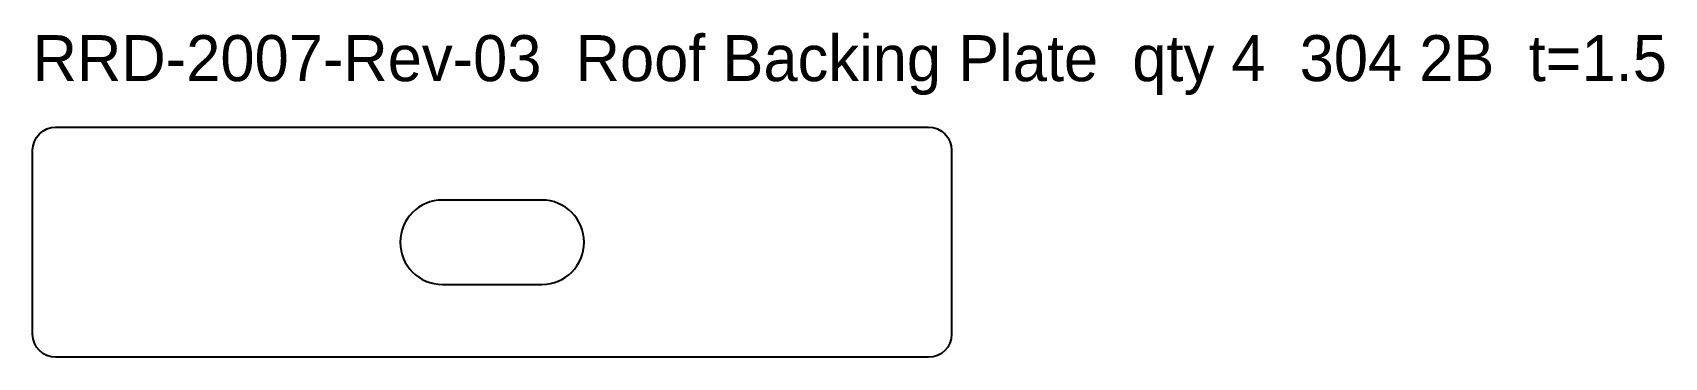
# Model space of a CAD drawing. Header units: millimetres. Extents: x 0 to 213, y 0 to 42.
import ezdxf

# ---------------------------------------------------------------- set-up
doc = ezdxf.new("R2010")
doc.units = ezdxf.units.MM
doc.layers.add('CUT', color=7, linetype='Continuous')
doc.layers.add('NOTES', color=3, linetype='Continuous')

msp = doc.modelspace()

# ---------------------------------------------------------------- linework, layer by layer
at = {"layer": 'CUT'}
msp.add_lwpolyline([(120, 3), (119.94, 2.41), (119.77, 1.85), (119.49, 1.33), (119.12, 0.88), (118.67, 0.51), (118.15, 0.23), (117.59, 0.06), (117, 0), (3, 0), (2.41, 0.06), (1.85, 0.23), (1.33, 0.51), (0.88, 0.88), (0.51, 1.33), (0.23, 1.85), (0.06, 2.41), (0, 3), (0, 27), (0.06, 27.59), (0.23, 28.15), (0.51, 28.67), (0.88, 29.12), (1.33, 29.49), (1.85, 29.77), (2.41, 29.94), (3, 30), (117, 30), (117.59, 29.94), (118.15, 29.77), (118.67, 29.49), (119.12, 29.12), (119.49, 28.67), (119.77, 28.15), (119.94, 27.59), (120, 27)], close=True, dxfattribs=at)
msp.add_lwpolyline([(66.5, 9.5, 1), (66.5, 20.5), (53.5, 20.5, 1), (53.5, 9.5)], format="xyb", close=True, dxfattribs=at)

# ---------------------------------------------------------------- texts
at = {"layer": 'NOTES'}
msp.add_text('RRD-2007-Rev-03  Roof Backing Plate  qty 4  304 2B  t=1.5', height=6, dxfattribs=at).set_placement((0, 36))

doc.saveas('drawing.dxf')
